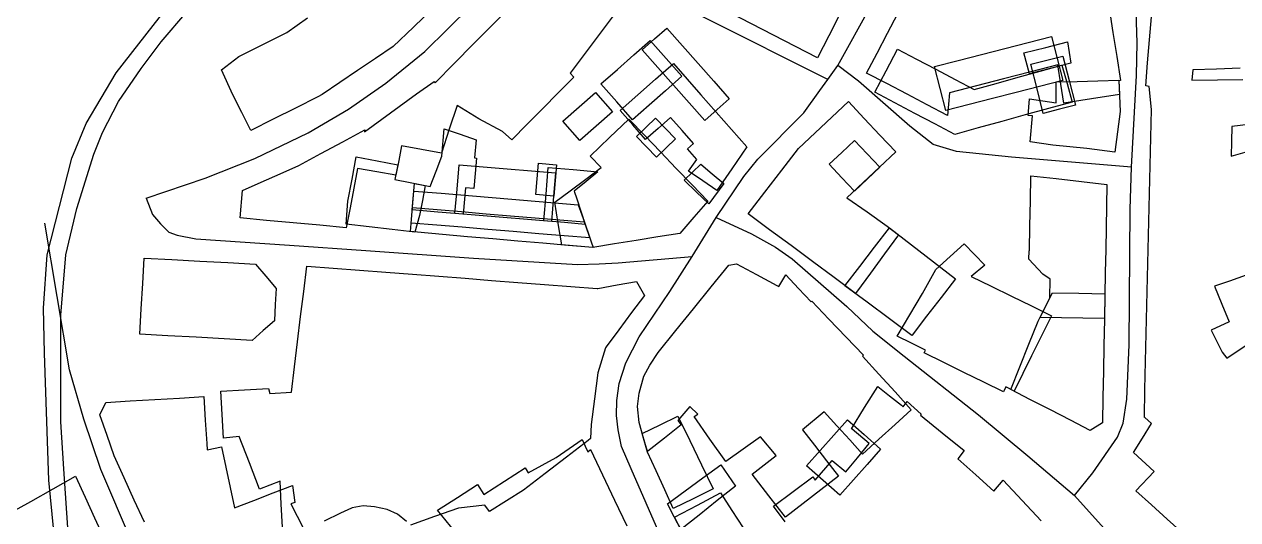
# Model space of a CAD drawing. Header units: metres. Extents: x 2534007 to 2539113, y 1151834 to 1154458.
# Drawn here: x 2537985.3 to 2538199.9, y 1152610.4 to 1152698 of the extents above; entities that cross this region are included whole.
import ezdxf

# ---------------------------------------------------------------- set-up
doc = ezdxf.new("R2010")
doc.units = ezdxf.units.M
for name, color, linetype in [('Buildings', 7, 'Continuous'), ('Rail', 7, 'Continuous'), ('Roads', 7, 'Continuous')]:
    doc.layers.add(name, color=color, linetype=linetype)

msp = doc.modelspace()

# ---------------------------------------------------------------- linework, layer by layer
at = {"layer": 'Buildings'}
for points in [[(2538131.511, 1152703.676), (2538129.533, 1152699.827), (2538127.556, 1152695.978), (2538125.578, 1152692.129), (2538121.685, 1152694.129), (2538117.792, 1152696.13), (2538113.899, 1152698.13), (2538110.006, 1152700.13), (2538106.113, 1152702.131), (2538102.22, 1152704.131), (2538104.198, 1152707.981), (2538106.176, 1152711.83), (2538108.154, 1152715.68), (2538112.047, 1152713.679), (2538115.94, 1152711.679), (2538119.833, 1152709.678), (2538123.725, 1152707.677), (2538127.618, 1152705.677), (2538131.511, 1152703.676)], [(2538109.964, 1152684.864), (2538107.794, 1152682.947), (2538105.624, 1152681.03), (2538102.864, 1152684.155), (2538100.105, 1152687.279), (2538097.345, 1152690.404), (2538094.585, 1152693.528), (2538096.755, 1152695.445), (2538098.925, 1152697.361), (2538101.685, 1152694.237), (2538104.445, 1152691.113), (2538107.204, 1152687.988), (2538109.964, 1152684.864)], [(2538101.58, 1152688.84), (2538098.675, 1152686.275), (2538095.771, 1152683.709), (2538092.866, 1152681.144), (2538090.07, 1152684.31), (2538087.274, 1152687.476), (2538090.178, 1152690.042), (2538093.082, 1152692.607), (2538095.986, 1152695.173), (2538098.783, 1152692.007), (2538101.58, 1152688.84)], [(2538168.936, 1152688.08), (2538164.803, 1152687.02), (2538160.67, 1152685.96), (2538156.536, 1152684.899), (2538152.403, 1152683.839), (2538148.27, 1152682.779), (2538147.272, 1152686.67), (2538146.274, 1152690.56), (2538150.407, 1152691.621), (2538154.54, 1152692.682), (2538158.673, 1152693.742), (2538162.806, 1152694.803), (2538166.939, 1152695.864), (2538167.938, 1152691.972), (2538168.936, 1152688.08)], [(2538170.364, 1152691.149), (2538166.694, 1152690.208), (2538163.024, 1152689.266), (2538162.074, 1152692.969), (2538165.922, 1152693.957), (2538169.77, 1152694.945), (2538170.364, 1152691.149)], [(2538135.674, 1152685.999), (2538137.689, 1152689.825), (2538139.703, 1152693.651), (2538143.094, 1152691.866), (2538146.486, 1152690.081), (2538149.877, 1152688.296), (2538153.268, 1152686.511), (2538157.149, 1152687.582), (2538161.031, 1152688.654), (2538164.913, 1152689.725), (2538168.794, 1152690.796), (2538169.693, 1152687.539), (2538170.591, 1152684.281), (2538166.438, 1152683.135), (2538162.284, 1152681.988), (2538158.131, 1152680.842), (2538153.977, 1152679.695), (2538149.824, 1152678.549), (2538146.287, 1152680.412), (2538142.749, 1152682.274), (2538139.212, 1152684.137), (2538135.674, 1152685.999)], [(2538171.2, 1152683.739), (2538168.346, 1152683.007), (2538165.491, 1152682.275), (2538164.377, 1152686.616), (2538163.264, 1152690.958), (2538166.119, 1152691.691), (2538168.973, 1152692.423), (2538170.087, 1152688.081), (2538171.2, 1152683.739)], [(2538104.961, 1152685.56), (2538107.668, 1152682.495), (2538110.374, 1152679.43), (2538113.081, 1152676.365), (2538110.429, 1152672.485), (2538107.776, 1152668.604), (2538105.272, 1152670.316), (2538102.768, 1152672.028), (2538104.204, 1152674.128), (2538102.576, 1152675.971), (2538103.663, 1152676.931), (2538101.616, 1152679.249), (2538099.569, 1152681.566), (2538097.364, 1152679.619), (2538095.159, 1152677.671), (2538092.907, 1152680.221), (2538090.654, 1152682.771), (2538093.794, 1152685.544), (2538096.933, 1152688.318), (2538100.073, 1152691.091), (2538102.517, 1152688.325), (2538104.961, 1152685.56)], [(2538178.83, 1152688.125), (2538178.953, 1152685.37), (2538179.075, 1152682.614), (2538178.594, 1152679.015), (2538178.113, 1152675.415), (2538173.169, 1152676.069), (2538170.186, 1152676.355), (2538167.204, 1152676.64), (2538163.16, 1152677.213), (2538163.554, 1152681.833), (2538162.805, 1152681.896), (2538163.055, 1152684.83), (2538167.771, 1152684.125), (2538167.771, 1152687.83), (2538171.457, 1152687.928), (2538175.144, 1152688.027), (2538178.83, 1152688.125)], [(2538089.31, 1152682.549), (2538086.436, 1152680.01), (2538083.563, 1152677.471), (2538080.549, 1152680.883), (2538083.424, 1152683.421), (2538086.298, 1152685.959), (2538089.31, 1152682.549)], [(2538132.445, 1152650.621), (2538132.278, 1152650.395), (2538128.483, 1152653.218), (2538124.688, 1152656.041), (2538120.893, 1152658.863), (2538117.098, 1152661.686), (2538113.303, 1152664.509), (2538116.271, 1152668.357), (2538119.24, 1152672.206), (2538122.208, 1152676.054), (2538125.15, 1152678.819), (2538128.092, 1152681.585), (2538131.034, 1152684.35), (2538133.821, 1152681.385), (2538136.607, 1152678.42), (2538139.394, 1152675.455), (2538136.521, 1152672.755), (2538133.648, 1152670.055), (2538130.775, 1152667.355), (2538134.34, 1152664.825), (2538137.905, 1152662.294), (2538139.864, 1152660.784), (2538137.391, 1152657.396), (2538134.918, 1152654.009), (2538132.445, 1152650.621)], [(2538101.198, 1152661.034), (2538097.351, 1152660.409), (2538093.503, 1152659.784), (2538089.656, 1152659.158), (2538085.808, 1152658.533), (2538083.071, 1152658.771), (2538080.334, 1152659.009), (2538079.719, 1152662.771), (2538079.105, 1152666.533), (2538081.848, 1152668.578), (2538084.59, 1152670.624), (2538087.333, 1152672.669), (2538085.39, 1152674.693), (2538088.804, 1152677.975), (2538092.218, 1152681.256), (2538095.008, 1152678.353), (2538097.798, 1152675.451), (2538100.588, 1152672.548), (2538103.378, 1152669.646), (2538106.168, 1152666.743), (2538103.683, 1152663.889), (2538101.198, 1152661.034)], [(2538100.46, 1152677.78), (2538097.091, 1152674.533), (2538095.324, 1152676.366), (2538093.556, 1152678.2), (2538096.925, 1152681.448), (2538098.693, 1152679.614), (2538100.46, 1152677.78)], [(2538065.254, 1152674.353), (2538065.03, 1152671.662), (2538064.805, 1152668.97), (2538063.314, 1152669.094), (2538062.925, 1152664.424), (2538058.415, 1152664.8), (2538053.904, 1152665.175), (2538054.296, 1152669.89), (2538057.098, 1152669.36), (2538058.117, 1152672.02), (2538059.136, 1152674.68), (2538059.544, 1152679.534), (2538062.372, 1152678.577), (2538065.2, 1152677.619), (2538064.93, 1152674.38), (2538065.254, 1152674.353)], [(2538136.574, 1152672.758), (2538134.333, 1152670.641), (2538132.093, 1152668.523), (2538129.854, 1152670.892), (2538127.615, 1152673.261), (2538129.855, 1152675.379), (2538132.095, 1152677.496), (2538134.335, 1152675.127), (2538136.574, 1152672.758)], [(2538055.188, 1152664.219), (2538054.386, 1152661.275), (2538050.334, 1152661.73), (2538046.283, 1152662.184), (2538042.231, 1152662.639), (2538042.515, 1152666.739), (2538043.255, 1152670.65), (2538043.995, 1152674.561), (2538047.675, 1152673.865), (2538051.356, 1152673.169), (2538050.836, 1152670.544), (2538053.516, 1152670.037), (2538056.196, 1152669.53), (2538055.692, 1152666.875), (2538055.188, 1152664.219)], [(2538078.898, 1152667.648), (2538078.52, 1152663.125), (2538074.254, 1152663.48), (2538069.987, 1152663.836), (2538065.721, 1152664.191), (2538061.455, 1152664.546), (2538061.816, 1152668.871), (2538062.176, 1152673.196), (2538066.442, 1152672.841), (2538070.708, 1152672.486), (2538074.973, 1152672.131), (2538079.239, 1152671.776), (2538078.898, 1152667.648)], [(2538079.414, 1152673.174), (2538079.185, 1152670.408), (2538078.955, 1152667.641), (2538075.761, 1152667.908), (2538075.992, 1152670.674), (2538076.223, 1152673.439), (2538079.414, 1152673.174)], [(2538082.999, 1152667.129), (2538084.486, 1152662.629), (2538080.83, 1152662.934), (2538077.174, 1152663.238), (2538077.567, 1152667.963), (2538077.96, 1152672.688), (2538082.344, 1152672.323), (2538086.728, 1152671.958), (2538084.634, 1152670.233), (2538082.54, 1152668.508), (2538082.999, 1152667.129)], [(2538109.015, 1152669.841), (2538106.321, 1152666.283), (2538104.14, 1152668.356), (2538101.958, 1152670.429), (2538104.908, 1152673.274), (2538106.962, 1152671.557), (2538109.015, 1152669.841)], [(2538176.524, 1152658.209), (2538176.449, 1152654.127), (2538176.375, 1152650.046), (2538176.3, 1152645.964), (2538172.504, 1152646.033), (2538168.707, 1152646.102), (2538164.911, 1152646.171), (2538166.659, 1152649.628), (2538166.696, 1152652.933), (2538165.415, 1152653.83), (2538162.958, 1152656.45), (2538162.985, 1152657.954), (2538163.039, 1152657.953), (2538163.12, 1152662.38), (2538163.2, 1152666.807), (2538163.281, 1152671.234), (2538167.765, 1152670.726), (2538172.25, 1152670.219), (2538176.734, 1152669.711), (2538176.664, 1152665.877), (2538176.594, 1152662.043), (2538176.524, 1152658.209)], [(2538083.254, 1152666.11), (2538084.281, 1152663.173), (2538085.308, 1152660.235), (2538080.794, 1152660.611), (2538076.28, 1152660.986), (2538071.766, 1152661.362), (2538067.253, 1152661.738), (2538062.739, 1152662.114), (2538058.225, 1152662.489), (2538053.711, 1152662.865), (2538053.947, 1152665.697), (2538054.184, 1152668.53), (2538059.029, 1152668.127), (2538063.874, 1152667.723), (2538068.719, 1152667.32), (2538073.564, 1152666.917), (2538078.409, 1152666.513), (2538083.254, 1152666.11)], [(2538084.314, 1152663.076), (2538085.905, 1152658.524), (2538081.462, 1152658.91), (2538077.02, 1152659.297), (2538072.577, 1152659.683), (2538068.134, 1152660.069), (2538063.691, 1152660.455), (2538059.249, 1152660.842), (2538054.806, 1152661.228), (2538053.586, 1152661.365), (2538053.94, 1152665.604), (2538058.279, 1152665.243), (2538062.618, 1152664.882), (2538066.957, 1152664.521), (2538071.297, 1152664.159), (2538075.636, 1152663.798), (2538079.975, 1152663.437), (2538084.314, 1152663.076)], [(2538142.295, 1152643.043), (2538142.249, 1152642.98), (2538138.306, 1152645.913), (2538134.363, 1152648.845), (2538130.42, 1152651.778), (2538133.044, 1152655.184), (2538135.669, 1152658.589), (2538138.293, 1152661.995), (2538142.185, 1152658.997), (2538146.076, 1152655.999), (2538149.968, 1152653.001), (2538147.41, 1152649.682), (2538144.853, 1152646.362), (2538142.295, 1152643.043)], [(2538163.416, 1152639.356), (2538161.875, 1152636.233), (2538160.334, 1152633.11), (2538158.836, 1152633.884), (2538158.47, 1152632.973), (2538154.954, 1152634.706), (2538151.438, 1152636.44), (2538147.921, 1152638.173), (2538144.405, 1152639.906), (2538144.678, 1152640.348), (2538142.169, 1152641.585), (2538139.66, 1152642.821), (2538141.898, 1152646.621), (2538144.136, 1152650.421), (2538146.493, 1152654.655), (2538149.006, 1152656.919), (2538151.518, 1152659.183), (2538153.333, 1152657.284), (2538155.148, 1152655.385), (2538152.763, 1152653.436), (2538156.301, 1152651.692), (2538159.839, 1152649.947), (2538163.377, 1152648.203), (2538166.915, 1152646.459), (2538165.166, 1152642.908), (2538163.416, 1152639.356)], [(2538029.515, 1152645.554), (2538027.568, 1152643.83), (2538025.621, 1152642.105), (2538020.651, 1152642.38), (2538015.681, 1152642.655), (2538010.711, 1152642.93), (2538005.741, 1152643.205), (2538005.989, 1152647.697), (2538006.238, 1152652.188), (2538006.486, 1152656.68), (2538011.416, 1152656.407), (2538016.346, 1152656.135), (2538021.276, 1152655.862), (2538026.206, 1152655.589), (2538028.02, 1152653.445), (2538029.833, 1152651.3), (2538029.674, 1152648.427), (2538029.515, 1152645.554)], [(2538118.378, 1152651.816), (2538118.711, 1152651.631), (2538119.984, 1152653.69), (2538122.214, 1152651.311), (2538124.444, 1152648.931), (2538124.535, 1152649.039), (2538127.583, 1152645.852), (2538130.63, 1152642.665), (2538133.678, 1152639.478), (2538133.548, 1152639.284), (2538136.413, 1152636.128), (2538139.279, 1152632.972), (2538142.144, 1152629.816), (2538139.273, 1152627.209), (2538136.401, 1152624.601), (2538133.53, 1152621.994), (2538131.263, 1152624.49), (2538128.996, 1152626.985), (2538126.729, 1152629.481), (2538122.906, 1152626.294), (2538125.034, 1152623.552), (2538127.162, 1152620.81), (2538129.29, 1152618.068), (2538126.166, 1152615.644), (2538123.043, 1152613.22), (2538119.919, 1152610.796), (2538116.962, 1152614.607), (2538114.005, 1152618.418), (2538116.133, 1152620.068), (2538118.26, 1152621.718), (2538115.498, 1152625.028), (2538112.416, 1152622.855), (2538109.334, 1152620.681), (2538106.539, 1152624.645), (2538103.743, 1152628.609), (2538104.385, 1152629.061), (2538102.978, 1152630.399), (2538100.846, 1152627.914), (2538101.455, 1152627.141), (2538098.515, 1152624.821), (2538095.575, 1152622.5), (2538095.486, 1152622.454), (2538094.744, 1152625.01), (2538094.001, 1152627.566), (2538093.729, 1152630.408), (2538094.019, 1152632.735), (2538094.85, 1152635.771), (2538095.885, 1152637.74), (2538097.37, 1152639.974), (2538100.498, 1152643.836), (2538103.625, 1152647.697), (2538106.752, 1152651.559), (2538109.88, 1152655.42), (2538111.213, 1152655.661), (2538114.796, 1152653.739), (2538118.378, 1152651.816)], [(2538175.96, 1152627.485), (2538173.805, 1152626.155), (2538170.286, 1152627.972), (2538166.767, 1152629.79), (2538163.248, 1152631.607), (2538159.729, 1152633.424), (2538161.34, 1152637.443), (2538162.95, 1152641.461), (2538164.561, 1152645.48), (2538165.84, 1152648.007), (2538167.118, 1152650.534), (2538171.748, 1152650.45), (2538176.378, 1152650.365), (2538176.294, 1152645.789), (2538176.211, 1152641.213), (2538176.127, 1152636.637), (2538176.044, 1152632.061), (2538175.96, 1152627.485)], [(2538107.14, 1152615.803), (2538103.604, 1152614.085), (2538100.068, 1152612.366), (2538098.555, 1152615.679), (2538097.043, 1152618.991), (2538095.53, 1152622.304), (2538094.571, 1152625.604), (2538097.73, 1152627.138), (2538100.888, 1152628.671), (2538102.972, 1152624.382), (2538105.056, 1152620.092), (2538107.14, 1152615.803)], [(2538136.728, 1152622.864), (2538134.318, 1152620.141), (2538131.909, 1152617.418), (2538129.499, 1152614.695), (2538126.563, 1152617.294), (2538123.626, 1152619.893), (2538126.036, 1152622.615), (2538128.445, 1152625.338), (2538130.855, 1152628.06), (2538133.792, 1152625.462), (2538136.728, 1152622.864)], [(2538111.046, 1152616.298), (2538107.835, 1152613.738), (2538104.625, 1152611.178), (2538101.414, 1152608.618), (2538100.212, 1152610.902), (2538099.009, 1152613.186), (2538102.161, 1152615.482), (2538105.312, 1152617.777), (2538108.464, 1152620.073), (2538111.046, 1152616.298)], [(2538108.678, 1152604.409), (2538104.814, 1152602.378), (2538104.411, 1152603.239), (2538103.052, 1152605.664), (2538101.693, 1152608.088), (2538100.263, 1152610.801), (2538104.342, 1152612.949), (2538108.421, 1152615.096), (2538110.409, 1152612.025), (2538112.396, 1152608.953), (2538111.538, 1152608.564), (2538112.525, 1152606.438), (2538108.678, 1152604.409)]]:
    msp.add_lwpolyline(points, close=True, dxfattribs=at)
for points in [[(2538057.674, 1152700.927), (2538054.11, 1152697.53), (2538050.546, 1152694.133), (2538047.396, 1152692.006), (2538044.245, 1152689.879), (2538041.094, 1152687.751), (2538037.944, 1152685.624), (2538037.966, 1152685.588), (2538037.181, 1152685.191), (2538037.181, 1152685.191), (2538033.233, 1152683.217), (2538029.284, 1152681.243), (2538025.336, 1152679.269), (2538023.763, 1152682.414), (2538022.19, 1152685.558), (2538020.165, 1152689.98), (2538023.229, 1152692.326), (2538027.491, 1152694.456), (2538031.753, 1152696.585), (2538035.403, 1152699.206)], [(2538090.307, 1152700.708), (2538087.479, 1152696.939), (2538084.65, 1152693.169), (2538081.821, 1152689.399), (2538082.473, 1152688.689), (2538082.473, 1152688.689), (2538079.731, 1152685.916), (2538076.988, 1152683.144), (2538074.246, 1152680.371), (2538071.503, 1152677.598), (2538069.876, 1152679.064), (2538065.655, 1152681.298), (2538061.816, 1152683.653), (2538060.44, 1152679.454), (2538059.064, 1152675.255), (2538055.543, 1152675.894), (2538052.021, 1152676.533), (2538051.507, 1152673.931), (2538050.993, 1152671.328), (2538047.614, 1152671.932), (2538044.235, 1152672.535), (2538043.57, 1152669.036), (2538042.904, 1152665.538), (2538042.239, 1152662.039), (2538037.54, 1152662.473), (2538032.842, 1152662.906), (2538028.143, 1152663.34), (2538023.444, 1152663.773), (2538023.894, 1152668.636), (2538027.206, 1152670.112), (2538030.519, 1152671.587), (2538033.831, 1152673.063), (2538037.73, 1152675.154), (2538041.629, 1152677.245), (2538045.528, 1152679.336), (2538045.465, 1152679.018), (2538048.536, 1152681.247), (2538051.608, 1152683.476), (2538054.679, 1152685.706), (2538057.75, 1152687.935), (2538057.933, 1152687.688), (2538061.332, 1152691.124), (2538064.731, 1152694.561), (2538068.13, 1152697.997), (2538071.529, 1152701.433)], [(2538177.147, 1152700.864), (2538177.813, 1152696.604), (2538178.478, 1152692.344), (2538179.144, 1152688.084), (2538178.833, 1152688.041), (2538178.941, 1152685.616), (2538174.032, 1152684.849), (2538169.123, 1152684.081), (2538168.594, 1152687.468), (2538168.064, 1152690.854), (2538163.269, 1152689.624), (2538158.475, 1152688.394), (2538153.68, 1152687.164), (2538148.885, 1152685.934), (2538148.558, 1152681.876), (2538144.979, 1152683.762), (2538141.399, 1152685.647), (2538137.82, 1152687.533), (2538134.241, 1152689.418), (2538136.09, 1152692.928), (2538137.94, 1152696.439), (2538139.789, 1152699.949)], [(2538190.194, 1152607.953), (2538187.417, 1152610.465), (2538184.64, 1152612.976), (2538181.863, 1152615.488), (2538185.12, 1152618.89), (2538181.423, 1152622.233), (2538183.014, 1152624.824), (2538184.605, 1152627.415), (2538183.428, 1152628.479), (2538183.358, 1152628.435), (2538183.471, 1152633.392), (2538183.584, 1152638.35), (2538183.698, 1152643.307), (2538183.811, 1152648.264), (2538183.924, 1152653.222), (2538184.037, 1152658.179), (2538184.15, 1152663.137), (2538184.263, 1152668.094), (2538184.377, 1152673.051), (2538184.49, 1152678.009), (2538184.603, 1152682.966), (2538184.211, 1152687.048), (2538183.594, 1152687.118), (2538183.944, 1152691.189), (2538184.294, 1152695.259), (2538184.645, 1152699.33)], [(2538200.308, 1152690.251), (2538196.129, 1152690.108), (2538191.951, 1152689.964), (2538191.748, 1152688.173), (2538196.27, 1152688.207), (2538200.791, 1152688.24)], [(2538203.268, 1152680.461), (2538198.808, 1152679.93), (2538198.751, 1152677.322), (2538198.694, 1152674.713), (2538201.199, 1152675.417)], [(2538030.939, 1152609.074), (2538030.739, 1152613.129), (2538030.539, 1152617.183), (2538026.894, 1152615.77), (2538025.094, 1152620.42), (2538023.294, 1152625.069), (2538020.531, 1152624.819), (2538020.282, 1152628.963), (2538020.033, 1152633.106), (2538024.253, 1152633.359), (2538028.473, 1152633.611), (2538028.716, 1152632.703), (2538032.526, 1152632.933), (2538033.07, 1152637.395), (2538033.614, 1152641.856), (2538034.158, 1152646.318), (2538034.702, 1152650.779), (2538035.246, 1152655.241), (2538039.915, 1152654.882), (2538044.584, 1152654.523), (2538049.252, 1152654.164), (2538053.921, 1152653.805), (2538058.59, 1152653.446), (2538063.259, 1152653.086), (2538067.928, 1152652.727), (2538072.597, 1152652.368), (2538077.265, 1152652.009), (2538081.934, 1152651.65), (2538086.603, 1152651.291), (2538086.603, 1152651.291), (2538086.726, 1152651.298), (2538090.137, 1152651.915), (2538093.548, 1152652.531), (2538094.949, 1152650.056), (2538092.687, 1152647.021), (2538090.426, 1152643.986), (2538088.164, 1152640.951), (2538088.089, 1152640.801), (2538086.73, 1152636.339), (2538086.145, 1152631.785), (2538085.56, 1152627.231), (2538085.405, 1152624.716), (2538084.993, 1152624.376), (2538081.195, 1152621.447), (2538077.398, 1152618.517), (2538073.6, 1152615.588), (2538070.587, 1152613.706), (2538067.574, 1152611.824), (2538066.72, 1152612.924), (2538062.051, 1152612.409), (2538057.811, 1152610.919), (2538053.571, 1152609.428)], [(2538202.819, 1152654.195), (2538198.418, 1152652.594), (2538195.774, 1152651.681), (2538197.059, 1152648.523), (2538198.344, 1152645.364), (2538195.164, 1152643.881), (2538197.125, 1152640.034), (2538197.959, 1152638.946), (2538201.215, 1152641.149)], [(2538119.862, 1152609.986), (2538117.794, 1152612.738), (2538121.26, 1152615.342), (2538124.725, 1152617.946), (2538125.14, 1152617.394), (2538128.139, 1152620.854), (2538130.569, 1152618.83), (2538132.636, 1152621.336), (2538134.703, 1152623.841), (2538131.698, 1152626.384), (2538131.559, 1152626.475), (2538133.892, 1152630.209), (2538136.225, 1152633.943), (2538138.318, 1152632.277), (2538140.41, 1152630.611), (2538140.41, 1152630.611), (2538140.738, 1152630.345), (2538141.428, 1152631.293), (2538143.903, 1152629.053), (2538143.755, 1152628.849), (2538147.636, 1152625.726), (2538151.516, 1152622.604), (2538150.35, 1152621.156), (2538153.548, 1152618.292), (2538156.746, 1152615.428), (2538158.411, 1152617.385), (2538161.77, 1152613.777), (2538165.128, 1152610.169)], [(2538006.533, 1152609.931), (2538004.751, 1152613.846), (2538002.97, 1152617.762), (2538001.189, 1152621.678), (2537999.925, 1152625.298), (2537998.661, 1152628.918), (2537999.711, 1152631.115), (2538004.047, 1152631.375), (2538008.383, 1152631.634), (2538012.718, 1152631.894), (2538017.054, 1152632.154), (2538017.302, 1152628.012), (2538017.549, 1152623.87), (2538017.549, 1152623.87), (2538017.616, 1152622.739), (2538020.196, 1152623.283), (2538020.958, 1152619.673), (2538021.721, 1152616.064), (2538022.483, 1152612.454), (2538025.905, 1152613.779), (2538029.326, 1152615.104), (2538032.748, 1152616.429), (2538033.14, 1152613.435), (2538032.436, 1152613.163), (2538034.668, 1152608.803)], [(2538061.437, 1152608.287), (2538058.37, 1152612.029), (2538061.894, 1152614.301), (2538065.418, 1152616.573), (2538066.553, 1152614.811), (2538070.208, 1152617.168), (2538073.863, 1152619.524), (2538074.413, 1152618.671), (2538076.884, 1152620.013), (2538079.354, 1152621.354), (2538081.643, 1152622.947), (2538083.931, 1152624.54), (2538084.476, 1152623.408), (2538084.476, 1152623.408), (2538084.96, 1152622.365), (2538085.448, 1152622.789), (2538087.571, 1152618.294), (2538089.695, 1152613.799), (2538091.818, 1152609.304)], [(2537982.506, 1152611.379), (2537986.461, 1152613.603), (2537990.415, 1152615.826), (2537994.37, 1152618.05), (2537996.054, 1152614.368), (2537997.738, 1152610.685), (2537999.421, 1152607.003)], [(2538052.863, 1152610.055), (2538051.314, 1152611.346), (2538049.445, 1152612.148), (2538047.225, 1152612.626), (2538045.214, 1152612.813), (2538043.265, 1152612.454), (2538043.146, 1152612.416), (2538041.199, 1152611.509), (2538038.33, 1152610.115)]]:
    msp.add_lwpolyline(points, dxfattribs=at)
at = {"layer": 'Rail'}
for points in [[(2537944.1, 1152253.907), (2537962.853, 1152342.254), (2537970.375, 1152377.542), (2537980.918, 1152426.814), (2537989.636, 1152463.384), (2537994.439, 1152491.221), (2537996.688, 1152517.238), (2537996.647, 1152538.721), (2537996.516, 1152542.905), (2537996.205, 1152552.866), (2537992.155, 1152591.49), (2537989.664, 1152617.344), (2537988.875, 1152639.849), (2537988.688, 1152647.788), (2537989.351, 1152657.214), (2537993.713, 1152674.345), (2537996.261, 1152680.476), (2538001.54, 1152689.45), (2538012.093, 1152702.999)], [(2537990.68, 1152455.184), (2537994.422, 1152473.212), (2537997.494, 1152492.157), (2537998.908, 1152508.851), (2537999.749, 1152520.306), (2537999.864, 1152533.104), (2537999.421, 1152547.198), (2537998.899, 1152552.984), (2537998.535, 1152557.008), (2537996.164, 1152583.256), (2537994.594, 1152595.694), (2537993.14, 1152607.219), (2537992.313, 1152619.348), (2537991.744, 1152627.691), (2537991.744, 1152646.535), (2537992.653, 1152657.248), (2537994.611, 1152665.436), (2537997.618, 1152675.028), (2537999.133, 1152678.885), (2538001.941, 1152684.366), (2538005.938, 1152690.228), (2538009.529, 1152694.955), (2538014.065, 1152700.216)]]:
    msp.add_lwpolyline(points, dxfattribs=at)
at = {"layer": 'Roads'}
for points in [[(2538006.864, 1152667.279), (2538017.264, 1152670.823), (2538026.049, 1152674.315), (2538035.468, 1152678.813), (2538042.611, 1152682.994), (2538049.226, 1152687.598), (2538056.105, 1152693.206), (2538064.254, 1152701.25), (2538068.805, 1152706.383), (2538072.615, 1152711.251), (2538076.266, 1152716.543), (2538079.548, 1152721.781), (2538083.358, 1152728.819), (2538084.135, 1152730.637)], [(2538181.079, 1152672.734), (2538181.978, 1152688.98), (2538182.108, 1152694.76), (2538181.925, 1152700.251), (2538181.264, 1152710.239)], [(2538127.393, 1152688.285), (2538105.734, 1152699.138), (2538099.493, 1152702.378), (2538100.246, 1152704.105)], [(2538129.178, 1152690.743), (2538135.084, 1152701.455)], [(2538127.393, 1152688.285), (2538129.178, 1152690.743)], [(2538181.079, 1152672.734), (2538159.856, 1152674.538), (2538150.133, 1152675.503), (2538146.005, 1152676.773), (2538141.878, 1152680.028), (2538132.829, 1152687.965), (2538129.178, 1152690.743)], [(2538125.978, 1152686.338), (2538127.393, 1152688.285)], [(2538123.118, 1152682.376), (2538125.978, 1152686.338)], [(2538115.039, 1152674.176), (2538123.118, 1152682.376)], [(2538112.564, 1152671.106), (2538115.039, 1152674.176)], [(2538171.029, 1152614.634), (2538174.253, 1152618.654), (2538178.591, 1152625.004), (2538179.596, 1152627.438), (2538180.285, 1152631.724), (2538180.655, 1152641.301), (2538180.866, 1152665.326), (2538181.079, 1152672.734)], [(2538107.661, 1152663.846), (2538112.564, 1152671.106)], [(2538006.864, 1152667.279), (2538007.981, 1152664.399), (2538009.379, 1152662.704), (2538010.861, 1152661.264), (2538012.303, 1152660.713), (2538015.649, 1152660.078), (2538032.213, 1152658.934), (2538045.666, 1152658.033), (2538064.716, 1152656.644), (2538083.105, 1152655.519), (2538086.941, 1152655.651), (2538090.315, 1152655.85), (2538103.413, 1152656.974)], [(2538011.515, 1152592.491), (2538008.749, 1152597.361), (2538004.251, 1152606.556), (2537998.826, 1152619.256), (2537995.85, 1152628.186), (2537993.27, 1152636.918), (2537988.93, 1152662.818)], [(2538103.413, 1152656.974), (2538107.661, 1152663.846)], [(2538107.661, 1152663.846), (2538113.879, 1152660.936), (2538118.113, 1152658.621), (2538121.089, 1152656.504), (2538130.746, 1152648.104), (2538135.376, 1152643.738), (2538140.866, 1152639.306), (2538154.029, 1152628.921), (2538162.76, 1152621.645), (2538171.029, 1152614.634)], [(2538109.695, 1152579.003), (2538102.544, 1152596.521), (2538097.94, 1152607.238), (2538092.623, 1152619.381), (2538090.876, 1152623.35), (2538090.32, 1152626.288), (2538090.003, 1152628.828), (2538090.083, 1152631.446), (2538090.479, 1152634.463), (2538091.67, 1152638.114), (2538094.051, 1152642.718), (2538099.449, 1152650.735), (2538103.413, 1152656.974)], [(2538171.029, 1152614.634), (2538178.371, 1152606.431)]]:
    msp.add_lwpolyline(points, dxfattribs=at)

doc.saveas('drawing.dxf')
